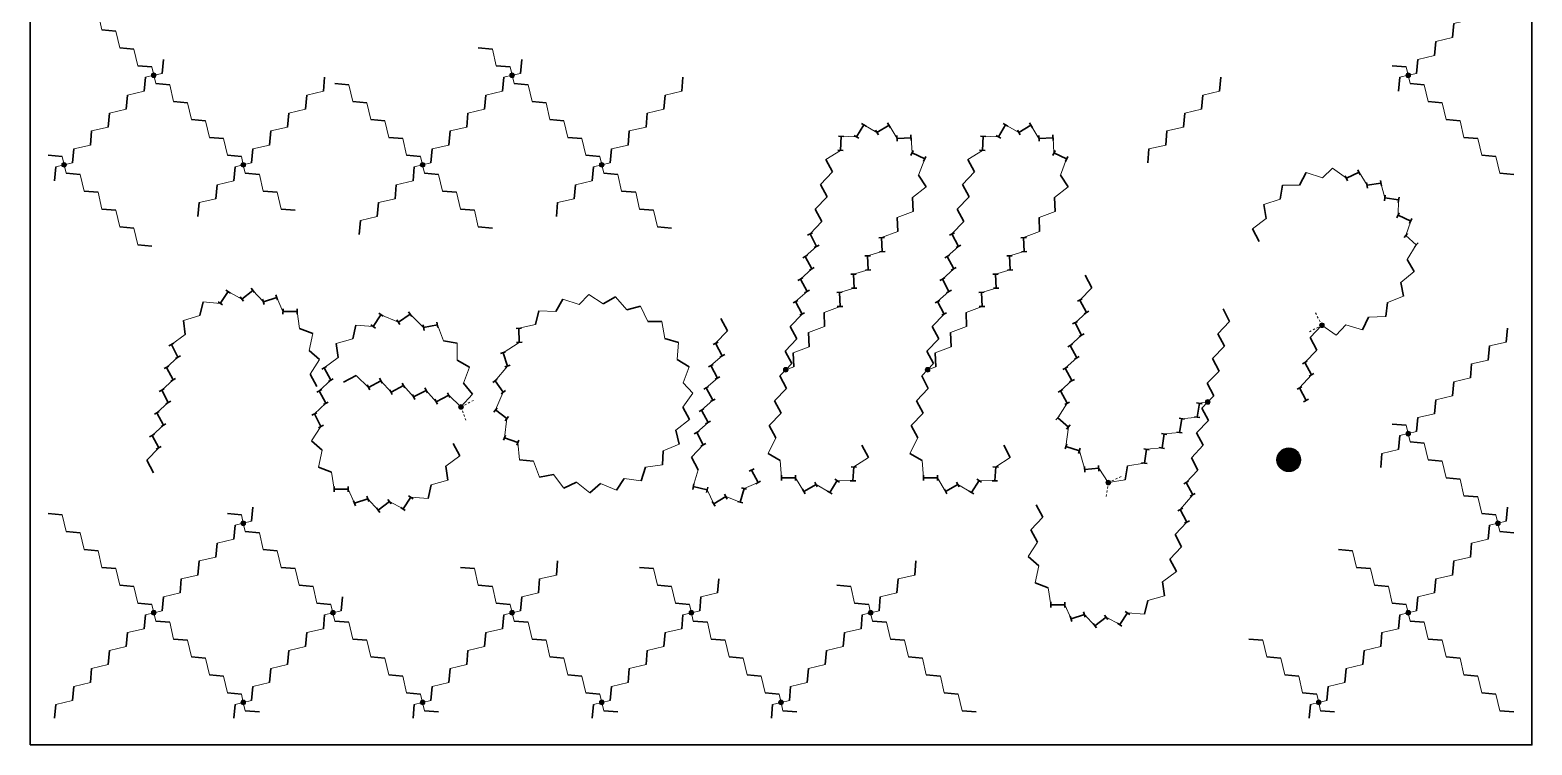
# Model space of a CAD drawing. Header units: millimetres. Extents: x 0 to 160, y 0 to 200.
# Drawn here: x 0 to 160, y 0 to 76.2 of the extents above; entities that cross this region are included whole.
import ezdxf

# ---------------------------------------------------------------- set-up
doc = ezdxf.new("R2010")
doc.units = ezdxf.units.MM
for name, color, linetype in [('AUTOSTITCH', 7, 'Continuous'), ('AUTOSTITCH_STITCHES', 7, 'Continuous'), ('BANNER_PUNCTUATION', 7, 'Continuous')]:
    doc.layers.add(name, color=color, linetype=linetype)
doc.layers.add('BANNER_PAGE', color=8, linetype='Continuous', plot=False)

# ---------------------------------------------------------------- blocks, each defined once
blk = doc.blocks.new('ST-9')
at = {"layer": 'AUTOSTITCH', "color": 7, "lineweight": 30}
for p, q in [((20.27, 47.06), (21.1, 48.31)), ((22.55, 47.52), (23.74, 48.43)), ((18.1, 45.75), (18.44, 47.21)), ((24.86, 47.23), (26.28, 47.7)), ((16.53, 43.75), (16.34, 45.24)), ((26.94, 46.2), (28.44, 46.19)), ((28.71, 44.38), (30.11, 43.84)), ((15.76, 41.34), (15.06, 42.66)), ((29.72, 42.05), (30.84, 41.06)), ((15.25, 38.92), (14.55, 40.24)), ((29.85, 39.52), (30.55, 38.19)), ((14.73, 36.49), (14.03, 37.82)), ((14.22, 34.07), (13.52, 35.4)), ((13.71, 31.65), (13, 32.98)), ((13.14, 29.01), (12.44, 30.34))]:
    blk.add_line(p, q, dxfattribs=at)
for points in [[(20.86, 48.47), (21.35, 48.14)], [(23.56, 48.67), (23.92, 48.2)], [(20.03, 47.22), (20.51, 46.9)], [(22.37, 47.76), (22.73, 47.29)], [(24.76, 47.5), (24.95, 46.95)], [(26.19, 47.98), (26.37, 47.43)], [(26.95, 46.49), (26.94, 45.91)], [(28.45, 46.48), (28.44, 45.9)], [(14.8, 42.52), (15.32, 42.8)], [(14.29, 40.1), (14.8, 40.38)], [(15.51, 41.2), (16.02, 41.47)], [(14.99, 38.78), (15.51, 39.05)], [(13.77, 37.68), (14.29, 37.96)], [(13.26, 35.26), (13.77, 35.54)], [(14.48, 36.36), (14.99, 36.63)], [(13.96, 33.94), (14.48, 34.21)], [(12.74, 32.84), (13.26, 33.11)], [(13.45, 31.52), (13.96, 31.79)]]:
    blk.add_lwpolyline(points, dxfattribs=at)
at = {"layer": 'AUTOSTITCH_STITCHES', "color": 7, "lineweight": 9}
for p, q in [((21.1, 48.31), (22.55, 47.52)), ((23.74, 48.43), (24.86, 47.23)), ((18.44, 47.21), (20.27, 47.06)), ((26.28, 47.7), (26.94, 46.2)), ((16.34, 45.24), (18.1, 45.75)), ((28.44, 46.19), (28.71, 44.38)), ((15.06, 42.66), (16.53, 43.75)), ((30.11, 43.84), (29.72, 42.05)), ((14.55, 40.24), (15.76, 41.34)), ((30.84, 41.06), (29.85, 39.52)), ((14.03, 37.82), (15.25, 38.92)), ((13.52, 35.4), (14.73, 36.49)), ((13, 32.98), (14.22, 34.07)), ((12.44, 30.34), (13.71, 31.65))]:
    blk.add_line(p, q, dxfattribs=at)
blk = doc.blocks.new('ST-10')
at = {"layer": 'AUTOSTITCH', "color": 7, "lineweight": 30}
for p, q in [((37.38, 45.84), (36.55, 44.59)), ((40.49, 45.9), (39.25, 45.06)), ((34.72, 44.74), (34.38, 43.28)), ((43.39, 44.77), (41.93, 44.47)), ((32.61, 42.78), (32.81, 41.29)), ((45.51, 42.83), (44.03, 43.05)), ((31.34, 40.2), (32.04, 38.87)), ((46.81, 40.26), (45.51, 40.99)), ((33.41, 38.67), (34.73, 39.38)), ((36.05, 38.11), (37.37, 38.82)), ((47.13, 37.39), (46.16, 38.54)), ((30.81, 37.73), (31.52, 36.41)), ((38.46, 37.6), (39.78, 38.31)), ((40.86, 37.09), (42.19, 37.79)), ((43.27, 36.58), (44.6, 37.28)), ((30.29, 35.27), (30.99, 33.94)), ((30, 32.4), (31.12, 31.41)), ((45.78, 30.8), (45.08, 32.12)), ((30.73, 29.62), (32.13, 29.08)), ((44.5, 28.22), (44.31, 29.71)), ((32.4, 27.27), (33.9, 27.26)), ((42.4, 26.25), (42.74, 27.71)), ((34.56, 25.76), (35.98, 26.23)), ((37.1, 25.02), (38.29, 25.94)), ((39.74, 25.15), (40.57, 26.4))]:
    blk.add_line(p, q, dxfattribs=at)
at = {"layer": 'AUTOSTITCH', "color": 7, "lineweight": 9}
for p, q in [((45.91, 36.02), (46.1, 36.12)), ((45.98, 35.82), (45.91, 36.02)), ((46.13, 35.41), (46.06, 35.61)), ((46.27, 35.01), (46.2, 35.21)), ((46.29, 36.22), (46.48, 36.32)), ((46.67, 36.42), (46.86, 36.52)), ((47.05, 36.62), (47.24, 36.72)), ((46.41, 34.6), (46.34, 34.8))]:
    blk.add_line(p, q, dxfattribs=at)
at = {"layer": 'AUTOSTITCH', "color": 7, "lineweight": 30}
for points in [[(37.62, 45.68), (37.14, 46)], [(39.41, 44.82), (39.08, 45.3)], [(40.66, 45.66), (40.33, 46.14)], [(43.45, 44.49), (43.33, 45.06)], [(36.79, 44.43), (36.3, 44.76)], [(41.99, 44.18), (41.87, 44.76)], [(31.59, 40.33), (31.08, 40.06)], [(32.3, 39.01), (31.78, 38.73)], [(37.24, 39.08), (37.51, 38.56)], [(39.64, 38.56), (39.92, 38.05)], [(31.07, 37.87), (30.55, 37.59)], [(35.91, 38.37), (36.19, 37.86)], [(38.32, 37.86), (38.59, 37.34)], [(40.73, 37.35), (41, 36.83)], [(42.05, 38.05), (42.33, 37.54)], [(43.13, 36.84), (43.41, 36.32)], [(44.46, 37.54), (44.73, 37.02)], [(30.55, 35.4), (30.03, 35.13)], [(31.77, 36.54), (31.26, 36.27)], [(31.25, 34.08), (30.73, 33.8)], [(32.4, 27.56), (32.4, 26.98)], [(33.9, 27.55), (33.9, 26.97)], [(34.47, 26.03), (34.66, 25.48)], [(35.89, 26.51), (36.08, 25.96)], [(38.11, 26.17), (38.47, 25.7)], [(40.33, 26.56), (40.81, 26.24)], [(36.92, 25.26), (37.28, 24.79)], [(39.49, 25.31), (39.98, 24.99)]]:
    blk.add_lwpolyline(points, dxfattribs=at)
at = {"layer": 'AUTOSTITCH', "color": 7, "lineweight": 0, "const_width": 0.25}
blk.add_lwpolyline([(45.79, 36.02, 1), (46.04, 36.02, 1)], format="xyb", close=True, dxfattribs=at)
at = {"layer": 'AUTOSTITCH', "color": 7, "lineweight": 0}
blk.add_circle((45.91, 36.02), 0.25, dxfattribs=at)
at = {"layer": 'AUTOSTITCH_STITCHES', "color": 7, "lineweight": 9}
for p, q in [((39.25, 45.06), (37.38, 45.84)), ((41.93, 44.47), (40.49, 45.9)), ((34.38, 43.28), (32.61, 42.78)), ((36.55, 44.59), (34.72, 44.74)), ((44.03, 43.05), (43.39, 44.77)), ((45.51, 40.99), (45.51, 42.83)), ((32.81, 41.29), (31.34, 40.2)), ((46.16, 38.54), (46.81, 40.26)), ((32.04, 38.87), (30.81, 37.73)), ((34.73, 39.38), (36.05, 38.11)), ((37.37, 38.82), (38.46, 37.6)), ((39.78, 38.31), (40.86, 37.09)), ((42.19, 37.79), (43.27, 36.58)), ((44.6, 37.28), (45.91, 36.02)), ((45.91, 36.02), (47.13, 37.39)), ((31.52, 36.41), (30.29, 35.27)), ((30.99, 33.94), (30, 32.4)), ((31.12, 31.41), (30.73, 29.62)), ((44.31, 29.71), (45.78, 30.8)), ((32.13, 29.08), (32.4, 27.27)), ((33.9, 27.26), (34.56, 25.76)), ((42.74, 27.71), (44.5, 28.22)), ((35.98, 26.23), (37.1, 25.02)), ((38.29, 25.94), (39.74, 25.15)), ((40.57, 26.4), (42.4, 26.25))]:
    blk.add_line(p, q, dxfattribs=at)
blk = doc.blocks.new('ST-11')
at = {"layer": 'AUTOSTITCH', "color": 7, "lineweight": 30}
for p, q in [((59.54, 48), (58.49, 46.93)), ((56.75, 47.5), (56.03, 46.18)), ((62.36, 47.75), (61.07, 47)), ((65.02, 46.76), (63.57, 46.38)), ((54.2, 46.27), (53.85, 44.81)), ((67.31, 45.11), (65.81, 45.12)), ((52.07, 44.4), (52.12, 42.9)), ((69.09, 42.9), (67.64, 43.31)), ((50.39, 41.79), (50.87, 40.37)), ((70.21, 40.3), (68.93, 41.07)), ((49.54, 38.8), (50.41, 37.59)), ((70.61, 37.49), (69.57, 38.58)), ((49.59, 35.7), (50.79, 34.79)), ((70.24, 34.68), (69.54, 36)), ((50.55, 32.74), (51.95, 32.22)), ((69.14, 32.07), (68.81, 33.53)), ((67.39, 29.84), (67.46, 31.34)), ((52.13, 30.4), (53.63, 30.26)), ((54.29, 28.55), (55.76, 28.82)), ((65.11, 28.16), (65.58, 29.59)), ((56.85, 27.35), (58.2, 28)), ((59.64, 26.87), (60.78, 27.85)), ((62.46, 27.14), (63.29, 28.39))]:
    blk.add_line(p, q, dxfattribs=at)
for points in [[(52.36, 44.41), (51.77, 44.39)], [(50.66, 41.88), (50.11, 41.7)], [(52.41, 42.91), (51.82, 42.89)], [(51.15, 40.46), (50.59, 40.28)], [(49.78, 38.97), (49.3, 38.63)], [(50.65, 37.76), (50.18, 37.41)], [(49.77, 35.93), (49.42, 35.47)], [(50.96, 35.02), (50.61, 34.55)], [(50.65, 33.02), (50.45, 32.47)], [(52.06, 32.49), (51.85, 31.94)]]:
    blk.add_lwpolyline(points, dxfattribs=at)
at = {"layer": 'AUTOSTITCH_STITCHES', "color": 7, "lineweight": 9}
for p, q in [((61.07, 47), (59.54, 48)), ((58.49, 46.93), (56.75, 47.5)), ((63.57, 46.38), (62.36, 47.75)), ((65.81, 45.12), (65.02, 46.76)), ((53.85, 44.81), (52.07, 44.4)), ((56.03, 46.18), (54.2, 46.27)), ((67.64, 43.31), (67.31, 45.11)), ((52.12, 42.9), (50.39, 41.79)), ((68.93, 41.07), (69.09, 42.9)), ((50.87, 40.37), (49.54, 38.8)), ((69.57, 38.58), (70.21, 40.3)), ((50.41, 37.59), (49.59, 35.7)), ((69.54, 36), (70.61, 37.49)), ((50.79, 34.79), (50.55, 32.74)), ((68.81, 33.53), (70.24, 34.68)), ((51.95, 32.22), (52.13, 30.4)), ((67.46, 31.34), (69.14, 32.07)), ((53.63, 30.26), (54.29, 28.55)), ((55.76, 28.82), (56.85, 27.35)), ((65.58, 29.59), (67.39, 29.84)), ((58.2, 28), (59.64, 26.87)), ((60.78, 27.85), (62.46, 27.14)), ((63.29, 28.39), (65.11, 28.16))]:
    blk.add_line(p, q, dxfattribs=at)
blk = doc.blocks.new('ST-12')
at = {"layer": 'AUTOSTITCH', "color": 7, "lineweight": 30}
for p, q in [((73.6, 45.44), (74.31, 44.12)), ((73.04, 42.8), (73.75, 41.48)), ((72.54, 40.43), (73.24, 39.1)), ((72.03, 38.05), (72.74, 36.73)), ((71.53, 35.67), (72.23, 34.35)), ((71.02, 33.3), (71.72, 31.97)), ((70.46, 30.66), (71.16, 29.33)), ((77.57, 27.97), (76.87, 29.29)), ((70.66, 27.53), (72.12, 27.18)), ((75.65, 25.88), (76.06, 27.32)), ((72.83, 25.7), (74.12, 26.46))]:
    blk.add_line(p, q, dxfattribs=at)
for points in [[(73.3, 42.94), (72.78, 42.67)], [(74, 41.62), (73.49, 41.34)], [(72.79, 40.56), (72.28, 40.29)], [(73.5, 39.24), (72.98, 38.97)], [(72.29, 38.19), (71.77, 37.91)], [(72.99, 36.86), (72.48, 36.59)], [(71.78, 35.81), (71.27, 35.54)], [(72.49, 34.49), (71.97, 34.21)], [(71.28, 33.43), (70.76, 33.16)], [(71.98, 32.11), (71.47, 31.83)], [(76.61, 29.16), (77.13, 29.43)], [(70.73, 27.81), (70.59, 27.24)], [(72.19, 27.47), (72.05, 26.9)], [(75.78, 27.4), (76.34, 27.25)], [(77.31, 27.83), (77.83, 28.11)], [(72.68, 25.95), (72.97, 25.45)], [(73.97, 26.71), (74.27, 26.21)], [(75.37, 25.96), (75.94, 25.8)]]:
    blk.add_lwpolyline(points, dxfattribs=at)
at = {"layer": 'AUTOSTITCH_STITCHES', "color": 7, "lineweight": 9}
for p, q in [((74.31, 44.12), (73.04, 42.8)), ((73.75, 41.48), (72.54, 40.43)), ((73.24, 39.1), (72.03, 38.05)), ((72.74, 36.73), (71.53, 35.67)), ((72.23, 34.35), (71.02, 33.3)), ((71.72, 31.97), (70.46, 30.66)), ((71.16, 29.33), (70.66, 27.53)), ((76.06, 27.32), (77.57, 27.97)), ((72.12, 27.18), (72.83, 25.7)), ((74.12, 26.46), (75.65, 25.88))]:
    blk.add_line(p, q, dxfattribs=at)
blk = doc.blocks.new('ST-13')
at = {"layer": 'AUTOSTITCH', "color": 7, "lineweight": 30}
for p, q in [((88.81, 66.08), (88.04, 64.8)), ((91.51, 66.03), (90.22, 65.26)), ((86.41, 64.86), (86.33, 63.36)), ((93.86, 64.71), (92.36, 64.64)), ((95.31, 62.45), (93.96, 63.09)), ((84.77, 62.38), (85.48, 61.06)), ((84.21, 59.74), (84.91, 58.41)), ((95.48, 59.48), (94.65, 60.73)), ((94.08, 56.85), (94.02, 58.35)), ((83.65, 57.1), (84.35, 55.77)), ((92.43, 54.71), (92.37, 56.21)), ((83.09, 54.46), (83.79, 53.13)), ((90.79, 52.57), (90.72, 54.07)), ((82.58, 52.05), (83.28, 50.73)), ((89.29, 50.62), (89.23, 52.12)), ((82.07, 49.65), (82.77, 48.33)), ((87.79, 48.67), (87.73, 50.17)), ((86.3, 46.72), (86.23, 48.22)), ((81.55, 47.25), (82.26, 45.92)), ((84.65, 44.58), (84.59, 46.08)), ((80.99, 44.61), (81.7, 43.28)), ((83, 42.44), (82.94, 43.94)), ((80.43, 41.97), (81.14, 40.64)), ((81.36, 40.3), (81.29, 41.8)), ((79.87, 39.32), (80.57, 38)), ((79.31, 36.68), (80.01, 35.36)), ((78.75, 34.04), (79.45, 32.72)), ((78.62, 31.07), (79.91, 30.3)), ((89.31, 30.62), (88.61, 31.95)), ((87.67, 28.14), (87.75, 29.64)), ((80.05, 28.46), (81.55, 28.46)), ((82.42, 27.02), (83.73, 27.75)), ((85.19, 26.9), (85.98, 28.17))]:
    blk.add_line(p, q, dxfattribs=at)
for points in [[(89.06, 65.93), (88.56, 66.23)], [(91.66, 65.78), (91.36, 66.28)], [(86.7, 64.85), (86.12, 64.88)], [(88.29, 64.65), (87.79, 64.95)], [(90.37, 65.01), (90.07, 65.51)], [(92.37, 64.35), (92.35, 64.94)], [(93.87, 64.42), (93.84, 65.01)], [(86.62, 63.35), (86.04, 63.38)], [(93.83, 62.82), (94.08, 63.35)], [(95.19, 62.18), (95.44, 62.71)], [(83.35, 54.59), (82.83, 54.32)], [(84.05, 53.27), (83.53, 53)], [(90.43, 54.05), (91.02, 54.08)], [(82.83, 52.19), (82.32, 51.92)], [(88.93, 52.11), (89.52, 52.13)], [(90.5, 52.56), (91.08, 52.58)], [(82.32, 49.79), (81.81, 49.51)], [(83.54, 50.87), (83.02, 50.59)], [(87.44, 50.16), (88.02, 50.18)], [(89, 50.61), (89.58, 50.63)], [(83.03, 48.46), (82.51, 48.19)], [(85.94, 48.21), (86.52, 48.24)], [(87.5, 48.66), (88.09, 48.68)], [(81.81, 47.38), (81.3, 47.11)], [(86, 46.71), (86.59, 46.74)], [(82.52, 46.06), (82, 45.79)], [(87.46, 29.65), (88.04, 29.62)], [(80.05, 28.75), (80.05, 28.17)], [(81.55, 28.76), (81.55, 28.17)], [(82.28, 27.27), (82.56, 26.76)], [(83.59, 28), (83.87, 27.49)], [(85.74, 28.33), (86.23, 28.02)], [(87.38, 28.16), (87.96, 28.13)], [(84.94, 27.06), (85.44, 26.75)]]:
    blk.add_lwpolyline(points, dxfattribs=at)
at = {"layer": 'AUTOSTITCH', "color": 7, "lineweight": 0, "const_width": 0.25}
blk.add_lwpolyline([(80.38, 39.98, 1), (80.63, 39.98, 1)], format="xyb", close=True, dxfattribs=at)
at = {"layer": 'AUTOSTITCH', "color": 7, "lineweight": 0}
blk.add_circle((80.5, 39.98), 0.25, dxfattribs=at)
at = {"layer": 'AUTOSTITCH_STITCHES', "color": 7, "lineweight": 9}
for p, q in [((90.22, 65.26), (88.81, 66.08)), ((92.36, 64.64), (91.51, 66.03)), ((88.04, 64.8), (86.41, 64.86)), ((93.96, 63.09), (93.86, 64.71)), ((86.33, 63.36), (84.77, 62.38)), ((94.65, 60.73), (95.31, 62.45)), ((85.48, 61.06), (84.21, 59.74)), ((94.02, 58.35), (95.48, 59.48)), ((84.91, 58.41), (83.65, 57.1)), ((92.37, 56.21), (94.08, 56.85)), ((84.35, 55.77), (83.09, 54.46)), ((90.72, 54.07), (92.43, 54.71)), ((83.79, 53.13), (82.58, 52.05)), ((89.23, 52.12), (90.79, 52.57)), ((83.28, 50.73), (82.07, 49.65)), ((87.73, 50.17), (89.29, 50.62)), ((82.77, 48.33), (81.55, 47.25)), ((86.23, 48.22), (87.79, 48.67)), ((84.59, 46.08), (86.3, 46.72)), ((82.26, 45.92), (80.99, 44.61)), ((81.7, 43.28), (80.43, 41.97)), ((82.94, 43.94), (84.65, 44.58)), ((81.29, 41.8), (83, 42.44)), ((81.14, 40.64), (80.5, 39.98)), ((80.5, 39.98), (81.36, 40.3)), ((80.5, 39.98), (79.87, 39.32)), ((80.57, 38), (79.31, 36.68)), ((80.01, 35.36), (78.75, 34.04)), ((79.45, 32.72), (78.62, 31.07)), ((87.75, 29.64), (89.31, 30.62)), ((79.91, 30.3), (80.05, 28.46)), ((81.55, 28.46), (82.42, 27.02)), ((83.73, 27.75), (85.19, 26.9)), ((85.98, 28.17), (87.67, 28.14))]:
    blk.add_line(p, q, dxfattribs=at)
blk = doc.blocks.new('ST-15')
at = {"layer": 'AUTOSTITCH', "color": 7, "lineweight": 30}
for p, q in [((103.93, 66.08), (103.16, 64.8)), ((106.63, 66.03), (105.34, 65.26)), ((101.53, 64.86), (101.45, 63.36)), ((108.98, 64.71), (107.48, 64.64)), ((110.43, 62.45), (109.08, 63.09)), ((99.89, 62.38), (100.6, 61.06)), ((99.33, 59.74), (100.03, 58.41)), ((110.6, 59.48), (109.77, 60.73)), ((109.2, 56.85), (109.14, 58.35)), ((98.77, 57.1), (99.47, 55.77)), ((107.55, 54.71), (107.49, 56.21)), ((98.21, 54.46), (98.91, 53.13)), ((105.91, 52.57), (105.84, 54.07)), ((97.7, 52.05), (98.4, 50.73)), ((104.41, 50.62), (104.35, 52.12)), ((97.19, 49.65), (97.89, 48.33)), ((102.91, 48.67), (102.85, 50.17)), ((101.42, 46.72), (101.35, 48.22)), ((96.67, 47.25), (97.38, 45.92)), ((99.77, 44.58), (99.71, 46.08)), ((96.11, 44.61), (96.82, 43.28)), ((98.12, 42.44), (98.06, 43.94)), ((95.55, 41.97), (96.26, 40.64)), ((96.48, 40.3), (96.41, 41.8)), ((94.99, 39.32), (95.69, 38)), ((94.43, 36.68), (95.13, 35.36)), ((93.87, 34.04), (94.57, 32.72)), ((93.74, 31.07), (95.03, 30.3)), ((104.43, 30.62), (103.73, 31.95)), ((102.79, 28.14), (102.87, 29.64)), ((95.17, 28.46), (96.67, 28.46)), ((97.54, 27.02), (98.85, 27.75)), ((100.31, 26.9), (101.1, 28.17))]:
    blk.add_line(p, q, dxfattribs=at)
for points in [[(104.18, 65.93), (103.68, 66.23)], [(106.78, 65.78), (106.48, 66.28)], [(101.82, 64.85), (101.24, 64.88)], [(103.41, 64.65), (102.91, 64.95)], [(105.49, 65.01), (105.19, 65.51)], [(107.49, 64.35), (107.47, 64.94)], [(108.99, 64.42), (108.96, 65.01)], [(101.74, 63.35), (101.16, 63.38)], [(108.95, 62.82), (109.2, 63.35)], [(110.31, 62.18), (110.56, 62.71)], [(98.47, 54.59), (97.95, 54.32)], [(99.17, 53.27), (98.65, 53)], [(105.55, 54.05), (106.14, 54.08)], [(97.95, 52.19), (97.44, 51.92)], [(104.05, 52.11), (104.64, 52.13)], [(105.62, 52.56), (106.2, 52.58)], [(97.44, 49.79), (96.93, 49.51)], [(98.66, 50.87), (98.14, 50.59)], [(102.56, 50.16), (103.14, 50.18)], [(104.12, 50.61), (104.7, 50.63)], [(98.15, 48.46), (97.63, 48.19)], [(101.06, 48.21), (101.64, 48.24)], [(102.62, 48.66), (103.21, 48.68)], [(96.93, 47.38), (96.42, 47.11)], [(101.12, 46.71), (101.71, 46.74)], [(97.64, 46.06), (97.12, 45.79)], [(102.58, 29.65), (103.16, 29.62)], [(95.17, 28.75), (95.17, 28.17)], [(96.67, 28.76), (96.67, 28.17)], [(97.4, 27.27), (97.68, 26.76)], [(98.71, 28), (98.99, 27.49)], [(100.86, 28.33), (101.35, 28.02)], [(102.5, 28.16), (103.08, 28.13)], [(100.06, 27.06), (100.56, 26.75)]]:
    blk.add_lwpolyline(points, dxfattribs=at)
at = {"layer": 'AUTOSTITCH', "color": 7, "lineweight": 0, "const_width": 0.25}
blk.add_lwpolyline([(95.5, 39.98, 1), (95.75, 39.98, 1)], format="xyb", close=True, dxfattribs=at)
at = {"layer": 'AUTOSTITCH', "color": 7, "lineweight": 0}
blk.add_circle((95.62, 39.98), 0.25, dxfattribs=at)
at = {"layer": 'AUTOSTITCH_STITCHES', "color": 7, "lineweight": 9}
for p, q in [((105.34, 65.26), (103.93, 66.08)), ((107.48, 64.64), (106.63, 66.03)), ((103.16, 64.8), (101.53, 64.86)), ((109.08, 63.09), (108.98, 64.71)), ((101.45, 63.36), (99.89, 62.38)), ((109.77, 60.73), (110.43, 62.45)), ((100.6, 61.06), (99.33, 59.74)), ((109.14, 58.35), (110.6, 59.48)), ((100.03, 58.41), (98.77, 57.1)), ((107.49, 56.21), (109.2, 56.85)), ((99.47, 55.77), (98.21, 54.46)), ((105.84, 54.07), (107.55, 54.71)), ((98.91, 53.13), (97.7, 52.05)), ((104.35, 52.12), (105.91, 52.57)), ((98.4, 50.73), (97.19, 49.65)), ((102.85, 50.17), (104.41, 50.62)), ((97.89, 48.33), (96.67, 47.25)), ((101.35, 48.22), (102.91, 48.67)), ((99.71, 46.08), (101.42, 46.72)), ((97.38, 45.92), (96.11, 44.61)), ((96.82, 43.28), (95.55, 41.97)), ((98.06, 43.94), (99.77, 44.58)), ((96.41, 41.8), (98.12, 42.44)), ((96.26, 40.64), (95.62, 39.98)), ((95.62, 39.98), (96.48, 40.3)), ((95.62, 39.98), (94.99, 39.32)), ((95.69, 38), (94.43, 36.68)), ((95.13, 35.36), (93.87, 34.04)), ((94.57, 32.72), (93.74, 31.07)), ((102.87, 29.64), (104.43, 30.62)), ((95.03, 30.3), (95.17, 28.46)), ((96.67, 28.46), (97.54, 27.02)), ((98.85, 27.75), (100.31, 26.9)), ((101.1, 28.17), (102.79, 28.14))]:
    blk.add_line(p, q, dxfattribs=at)
blk = doc.blocks.new('ST-17')
at = {"layer": 'AUTOSTITCH', "color": 7, "lineweight": 30}
for p, q in [((112.39, 50.06), (113.1, 48.73)), ((111.83, 47.41), (112.53, 46.09)), ((127.09, 46.46), (127.79, 45.14)), ((111.32, 44.99), (112.02, 43.67)), ((126.52, 43.82), (127.23, 42.49)), ((110.8, 42.57), (111.51, 41.25)), ((110.29, 40.15), (110.99, 38.83)), ((125.96, 41.18), (126.67, 39.85)), ((125.4, 38.54), (126.11, 37.21)), ((109.77, 37.73), (110.48, 36.41)), ((124.34, 34.93), (124.57, 36.41)), ((124.84, 35.9), (125.54, 34.57)), ((109.48, 34.86), (110.61, 33.88)), ((122.46, 33.29), (122.69, 34.77)), ((120.59, 31.66), (120.82, 33.14)), ((124.28, 33.25), (124.98, 31.93)), ((110.36, 31.82), (111.79, 31.35)), ((118.71, 30.02), (118.94, 31.51)), ((123.72, 30.61), (124.42, 29.29)), ((112.35, 29.36), (113.85, 29.48)), ((116.67, 28.25), (116.91, 29.73)), ((123.16, 27.97), (123.86, 26.65)), ((107.89, 24.26), (107.19, 25.58)), ((122.54, 25.08), (123.24, 23.76)), ((107.33, 21.62), (106.63, 22.94)), ((121.98, 22.44), (122.68, 21.11)), ((107.46, 19.08), (106.34, 20.08)), ((121.42, 19.8), (122.12, 18.47)), ((108.47, 16.76), (107.07, 17.29)), ((120.65, 17.38), (120.84, 15.89)), ((110.24, 14.94), (108.74, 14.94)), ((119.08, 15.39), (118.74, 13.93)), ((112.32, 13.91), (110.9, 13.43)), ((114.63, 13.61), (113.44, 12.7)), ((116.91, 14.07), (116.08, 12.83))]:
    blk.add_line(p, q, dxfattribs=at)
at = {"layer": 'AUTOSTITCH', "color": 7, "lineweight": 9}
for p, q in [((114.77, 27.32), (114.8, 27.54)), ((114.84, 27.75), (114.87, 27.96)), ((114.87, 27.96), (115.06, 28.05)), ((115.26, 28.14), (115.45, 28.23)), ((115.64, 28.33), (115.84, 28.42)), ((116.03, 28.51), (116.23, 28.6)), ((114.64, 26.48), (114.67, 26.69)), ((114.7, 26.9), (114.74, 27.11))]:
    blk.add_line(p, q, dxfattribs=at)
at = {"layer": 'AUTOSTITCH', "color": 7, "lineweight": 30}
for points in [[(112.09, 47.55), (111.57, 47.28)], [(111.57, 45.13), (111.06, 44.86)], [(112.79, 46.23), (112.28, 45.95)], [(112.28, 43.81), (111.76, 43.53)], [(111.06, 42.71), (110.54, 42.44)], [(110.54, 40.29), (110.03, 40.01)], [(111.76, 41.39), (111.25, 41.11)], [(111.25, 38.96), (110.73, 38.69)], [(110.03, 37.87), (109.51, 37.59)], [(110.73, 36.54), (110.22, 36.27)], [(124.28, 36.45), (124.86, 36.36)], [(109.68, 35.08), (109.29, 34.64)], [(110.81, 34.1), (110.42, 33.66)], [(122.41, 34.82), (122.98, 34.73)], [(124.05, 34.97), (124.63, 34.88)], [(110.45, 32.1), (110.27, 31.55)], [(120.53, 33.19), (121.11, 33.09)], [(122.17, 33.34), (122.75, 33.25)], [(111.88, 31.63), (111.69, 31.07)], [(118.65, 31.55), (119.23, 31.46)], [(120.3, 31.7), (120.87, 31.61)], [(112.33, 29.66), (112.38, 29.07)], [(113.83, 29.77), (113.87, 29.19)], [(118.42, 30.07), (119, 29.98)], [(123.41, 28.11), (122.9, 27.84)], [(124.12, 26.79), (123.6, 26.51)], [(122.8, 25.22), (122.28, 24.94)], [(123.5, 23.89), (122.99, 23.62)], [(108.74, 14.65), (108.74, 15.24)], [(110.24, 14.64), (110.24, 15.23)], [(111, 13.15), (110.81, 13.71)], [(112.42, 13.63), (112.23, 14.19)], [(113.62, 12.47), (113.26, 12.93)], [(114.81, 13.38), (114.45, 13.84)], [(116.32, 12.66), (115.83, 12.99)], [(117.15, 13.91), (116.67, 14.24)]]:
    blk.add_lwpolyline(points, dxfattribs=at)
at = {"layer": 'AUTOSTITCH', "color": 7, "lineweight": 0, "const_width": 0.25}
for points in [[(125.35, 36.55, 1), (125.6, 36.55, 1)], [(114.75, 27.96, 1), (115, 27.96, 1)]]:
    blk.add_lwpolyline(points, format="xyb", close=True, dxfattribs=at)
at = {"layer": 'AUTOSTITCH', "color": 7, "lineweight": 0}
for centre in [(125.47, 36.55), (114.87, 27.96)]:
    blk.add_circle(centre, 0.25, dxfattribs=at)
at = {"layer": 'AUTOSTITCH_STITCHES', "color": 7, "lineweight": 9}
for p, q in [((113.1, 48.73), (111.83, 47.41)), ((112.53, 46.09), (111.32, 44.99)), ((127.79, 45.14), (126.52, 43.82)), ((112.02, 43.67), (110.8, 42.57)), ((127.23, 42.49), (125.96, 41.18)), ((111.51, 41.25), (110.29, 40.15)), ((110.99, 38.83), (109.77, 37.73)), ((126.67, 39.85), (125.4, 38.54)), ((126.11, 37.21), (125.47, 36.55)), ((110.48, 36.41), (109.48, 34.86)), ((124.57, 36.41), (125.47, 36.55)), ((125.47, 36.55), (124.84, 35.9)), ((110.61, 33.88), (110.36, 31.82)), ((122.69, 34.77), (124.34, 34.93)), ((125.54, 34.57), (124.28, 33.25)), ((120.82, 33.14), (122.46, 33.29)), ((111.79, 31.35), (112.35, 29.36)), ((118.94, 31.51), (120.59, 31.66)), ((124.98, 31.93), (123.72, 30.61)), ((113.85, 29.48), (114.87, 27.96)), ((116.91, 29.73), (118.71, 30.02)), ((124.42, 29.29), (123.16, 27.97)), ((114.87, 27.96), (116.67, 28.25)), ((123.86, 26.65), (122.54, 25.08)), ((106.63, 22.94), (107.89, 24.26)), ((123.24, 23.76), (121.98, 22.44)), ((106.34, 20.08), (107.33, 21.62)), ((122.68, 21.11), (121.42, 19.8)), ((107.07, 17.29), (107.46, 19.08)), ((122.12, 18.47), (120.65, 17.38)), ((108.74, 14.94), (108.47, 16.76)), ((110.9, 13.43), (110.24, 14.94)), ((120.84, 15.89), (119.08, 15.39)), ((113.44, 12.7), (112.32, 13.91)), ((116.08, 12.83), (114.63, 13.61)), ((118.74, 13.93), (116.91, 14.07))]:
    blk.add_line(p, q, dxfattribs=at)
blk = doc.blocks.new('ST-19')
at = {"layer": 'AUTOSTITCH', "color": 7, "lineweight": 30}
for p, q in [((135.25, 59.67), (135.94, 61)), ((137.68, 60.43), (138.76, 61.48)), ((140.23, 60.39), (141.59, 61.03)), ((133.18, 58.17), (133.41, 59.66)), ((142.43, 59.64), (143.91, 59.87)), ((144.32, 58.29), (145.8, 58.08)), ((131.69, 56.1), (131.45, 57.58)), ((145.73, 56.46), (147.09, 55.83)), ((130.94, 53.66), (130.24, 54.99)), ((146.56, 54.29), (147.68, 53.29)), ((146.7, 51.74), (147.45, 50.44)), ((146.03, 49.28), (146.32, 47.81)), ((144.61, 47.16), (144.42, 45.67)), ((142.59, 45.6), (141.94, 44.25)), ((136.37, 43.41), (137.07, 42.08)), ((140.18, 44.76), (139.14, 43.68)), ((135.81, 40.77), (136.51, 39.44)), ((135.22, 38.04), (135.93, 36.71))]:
    blk.add_line(p, q, dxfattribs=at)
at = {"layer": 'AUTOSTITCH', "color": 7, "lineweight": 9}
for p, q in [((136.93, 46.05), (137.03, 45.86)), ((137.13, 45.67), (137.23, 45.48)), ((137.33, 45.29), (137.43, 45.1)), ((137.53, 44.91), (137.63, 44.73)), ((136.49, 44.14), (136.3, 44.04)), ((136.87, 44.33), (136.68, 44.23)), ((137.25, 44.53), (137.06, 44.43)), ((137.63, 44.73), (137.44, 44.63))]:
    blk.add_line(p, q, dxfattribs=at)
at = {"layer": 'AUTOSTITCH', "color": 7, "lineweight": 30}
for points in [[(141.46, 61.3), (141.71, 60.77)], [(140.11, 60.65), (140.36, 60.12)], [(142.38, 59.93), (142.47, 59.35)], [(143.87, 60.16), (143.96, 59.58)], [(144.36, 58.58), (144.28, 58)], [(145.84, 58.37), (145.76, 57.79)], [(145.86, 56.72), (145.61, 56.19)], [(147.22, 56.09), (146.97, 55.56)], [(146.75, 54.51), (146.37, 54.07)], [(147.87, 53.51), (147.49, 53.07)], [(136.06, 40.91), (135.55, 40.63)], [(136.77, 39.58), (136.25, 39.31)], [(135.48, 38.18), (134.97, 37.9)], [(136.19, 36.85), (135.67, 36.58)]]:
    blk.add_lwpolyline(points, dxfattribs=at)
at = {"layer": 'AUTOSTITCH', "color": 7, "lineweight": 0, "const_width": 0.25}
blk.add_lwpolyline([(137.51, 44.73, 1), (137.76, 44.73, 1)], format="xyb", close=True, dxfattribs=at)
at = {"layer": 'AUTOSTITCH', "color": 7, "lineweight": 0}
blk.add_circle((137.63, 44.73), 0.25, dxfattribs=at)
at = {"layer": 'AUTOSTITCH_STITCHES', "color": 7, "lineweight": 9}
for p, q in [((135.94, 61), (137.68, 60.43)), ((138.76, 61.48), (140.23, 60.39)), ((141.59, 61.03), (142.43, 59.64)), ((133.41, 59.66), (135.25, 59.67)), ((143.91, 59.87), (144.32, 58.29)), ((131.45, 57.58), (133.18, 58.17)), ((145.8, 58.08), (145.73, 56.46)), ((130.24, 54.99), (131.69, 56.1)), ((147.09, 55.83), (146.56, 54.29)), ((147.68, 53.29), (146.7, 51.74)), ((147.45, 50.44), (146.03, 49.28)), ((146.32, 47.81), (144.61, 47.16)), ((144.42, 45.67), (142.59, 45.6)), ((137.63, 44.73), (136.37, 43.41)), ((139.14, 43.68), (137.63, 44.73)), ((141.94, 44.25), (140.18, 44.76)), ((137.07, 42.08), (135.81, 40.77)), ((136.51, 39.44), (135.22, 38.04))]:
    blk.add_line(p, q, dxfattribs=at)
blk = doc.blocks.new('ST-124')
at = {"layer": 'AUTOSTITCH', "color": 7, "lineweight": 30}
for p, q in [((157.26, 42.93), (157.39, 44.43)), ((155.35, 41.02), (155.48, 42.52)), ((153.44, 39.11), (153.57, 40.61)), ((151.53, 37.2), (151.66, 38.7)), ((149.62, 35.3), (149.75, 36.79)), ((146.61, 34.07), (145.12, 34.2)), ((147.71, 33.39), (147.84, 34.88)), ((145.8, 31.48), (145.93, 32.97)), ((148.52, 32.16), (147.03, 32.29)), ((143.89, 29.57), (144.02, 31.06)), ((150.43, 30.25), (148.94, 30.38)), ((152.34, 28.34), (150.85, 28.47)), ((154.25, 26.43), (152.76, 26.56)), ((156.16, 24.52), (154.67, 24.65)), ((157.26, 23.84), (157.39, 25.33)), ((155.35, 21.93), (155.48, 23.43)), ((158.07, 22.61), (156.57, 22.74)), ((140.89, 20.7), (139.39, 20.83)), ((153.44, 20.02), (153.57, 21.52)), ((151.53, 18.11), (151.66, 19.61)), ((142.8, 18.79), (141.3, 18.92)), ((149.62, 16.2), (149.75, 17.7)), ((144.7, 16.88), (143.21, 17.02)), ((146.61, 14.98), (145.12, 15.11)), ((147.71, 14.29), (147.84, 15.79)), ((145.8, 12.38), (145.93, 13.88)), ((148.52, 13.07), (147.03, 13.2)), ((131.34, 11.16), (129.85, 11.29)), ((143.89, 10.48), (144.02, 11.97)), ((150.43, 11.16), (148.94, 11.29)), ((141.98, 8.57), (142.11, 10.06)), ((133.25, 9.25), (131.76, 9.38)), ((140.07, 6.66), (140.2, 8.15)), ((152.34, 9.25), (150.85, 9.38)), ((135.16, 7.34), (133.66, 7.47)), ((154.25, 7.34), (152.76, 7.47)), ((137.07, 5.43), (135.57, 5.56)), ((138.16, 4.75), (138.3, 6.24)), ((156.16, 5.43), (154.67, 5.56)), ((136.26, 2.84), (136.39, 4.33)), ((138.98, 3.52), (137.48, 3.65)), ((158.07, 3.52), (156.57, 3.65))]:
    blk.add_line(p, q, dxfattribs=at)
at = {"layer": 'AUTOSTITCH', "color": 7, "lineweight": 0, "const_width": 0.25}
for points in [[(146.7, 33.18, 1), (146.95, 33.18, 1)], [(156.24, 23.63, 1), (156.49, 23.63, 1)], [(146.7, 14.09, 1), (146.95, 14.09, 1)], [(137.15, 4.54, 1), (137.4, 4.54, 1)]]:
    blk.add_lwpolyline(points, format="xyb", close=True, dxfattribs=at)
at = {"layer": 'AUTOSTITCH', "color": 7, "lineweight": 0}
for centre in [(146.82, 33.18), (156.37, 23.63), (146.82, 14.09), (137.28, 4.54)]:
    blk.add_circle(centre, 0.25, dxfattribs=at)
at = {"layer": 'AUTOSTITCH_STITCHES', "color": 7, "lineweight": 9}
for p, q in [((155.48, 42.52), (157.26, 42.93)), ((153.57, 40.61), (155.35, 41.02)), ((151.66, 38.7), (153.44, 39.11)), ((149.75, 36.79), (151.53, 37.2)), ((147.84, 34.88), (149.62, 35.3)), ((146.82, 33.18), (146.61, 34.07)), ((145.93, 32.97), (146.82, 33.18)), ((146.82, 33.18), (147.71, 33.39)), ((147.03, 32.29), (146.82, 33.18)), ((148.94, 30.38), (148.52, 32.16)), ((144.02, 31.06), (145.8, 31.48)), ((150.85, 28.47), (150.43, 30.25)), ((152.76, 26.56), (152.34, 28.34)), ((154.67, 24.65), (154.25, 26.43)), ((156.37, 23.63), (156.16, 24.52)), ((155.48, 23.43), (156.37, 23.63)), ((156.37, 23.63), (157.26, 23.84)), ((156.57, 22.74), (156.37, 23.63)), ((153.57, 21.52), (155.35, 21.93)), ((141.3, 18.92), (140.89, 20.7)), ((151.66, 19.61), (153.44, 20.02)), ((143.21, 17.02), (142.8, 18.79)), ((149.75, 17.7), (151.53, 18.11)), ((145.12, 15.11), (144.7, 16.88)), ((147.84, 15.79), (149.62, 16.2)), ((146.82, 14.09), (146.61, 14.98)), ((145.93, 13.88), (146.82, 14.09)), ((146.82, 14.09), (147.71, 14.29)), ((147.03, 13.2), (146.82, 14.09)), ((148.94, 11.29), (148.52, 13.07)), ((144.02, 11.97), (145.8, 12.38)), ((131.76, 9.38), (131.34, 11.16)), ((142.11, 10.06), (143.89, 10.48)), ((150.85, 9.38), (150.43, 11.16)), ((133.66, 7.47), (133.25, 9.25)), ((140.2, 8.15), (141.98, 8.57)), ((152.76, 7.47), (152.34, 9.25)), ((135.57, 5.56), (135.16, 7.34)), ((138.3, 6.24), (140.07, 6.66)), ((154.67, 5.56), (154.25, 7.34)), ((137.28, 4.54), (137.07, 5.43)), ((156.57, 3.65), (156.16, 5.43)), ((136.39, 4.33), (137.28, 4.54)), ((137.28, 4.54), (138.16, 4.75)), ((137.48, 3.65), (137.28, 4.54))]:
    blk.add_line(p, q, dxfattribs=at)
blk = doc.blocks.new('ST-126')
at = {"layer": 'AUTOSTITCH', "color": 7, "lineweight": 30}
for p, q in [((3.43, 24.52), (1.93, 24.65)), ((22.52, 24.52), (21.02, 24.65)), ((23.61, 23.84), (23.74, 25.33)), ((5.33, 22.61), (3.84, 22.74)), ((21.7, 21.93), (21.84, 23.43)), ((24.43, 22.61), (22.93, 22.74)), ((7.24, 20.7), (5.75, 20.83)), ((19.8, 20.02), (19.93, 21.52)), ((26.34, 20.7), (24.84, 20.83)), ((17.89, 18.11), (18.02, 19.61)), ((56.07, 18.11), (56.2, 19.61)), ((94.25, 18.11), (94.38, 19.61)), ((9.15, 18.79), (7.66, 18.92)), ((15.98, 16.2), (16.11, 17.7)), ((28.24, 18.79), (26.75, 18.92)), ((47.34, 18.79), (45.84, 18.92)), ((54.16, 16.2), (54.29, 17.7)), ((66.43, 18.79), (64.93, 18.92)), ((73.25, 16.2), (73.38, 17.7)), ((92.34, 16.2), (92.48, 17.7)), ((11.06, 16.88), (9.57, 17.02)), ((30.15, 16.88), (28.66, 17.02)), ((49.25, 16.88), (47.75, 17.02)), ((68.34, 16.88), (66.84, 17.02)), ((87.43, 16.88), (85.94, 17.02)), ((12.97, 14.98), (11.48, 15.11)), ((14.07, 14.29), (14.2, 15.79)), ((32.06, 14.98), (30.57, 15.11)), ((33.16, 14.29), (33.29, 15.79)), ((51.15, 14.98), (49.66, 15.11)), ((52.25, 14.29), (52.38, 15.79)), ((70.25, 14.98), (68.75, 15.11)), ((71.34, 14.29), (71.47, 15.79)), ((89.34, 14.98), (87.84, 15.11)), ((90.44, 14.29), (90.57, 15.79)), ((12.16, 12.38), (12.29, 13.88)), ((14.88, 13.07), (13.39, 13.2)), ((31.25, 12.38), (31.38, 13.88)), ((33.97, 13.07), (32.48, 13.2)), ((50.34, 12.38), (50.47, 13.88)), ((53.06, 13.07), (51.57, 13.2)), ((69.43, 12.38), (69.56, 13.88)), ((72.16, 13.07), (70.66, 13.2)), ((88.53, 12.38), (88.66, 13.88)), ((91.25, 13.07), (89.75, 13.2)), ((10.25, 10.48), (10.38, 11.97)), ((16.79, 11.16), (15.3, 11.29)), ((29.34, 10.48), (29.47, 11.97)), ((35.88, 11.16), (34.39, 11.29)), ((48.43, 10.48), (48.56, 11.97)), ((54.97, 11.16), (53.48, 11.29)), ((67.52, 10.48), (67.66, 11.97)), ((74.06, 11.16), (72.57, 11.29)), ((86.62, 10.48), (86.75, 11.97)), ((93.16, 11.16), (91.66, 11.29)), ((8.34, 8.57), (8.47, 10.06)), ((27.43, 8.57), (27.56, 10.06)), ((46.52, 8.57), (46.65, 10.06)), ((65.62, 8.57), (65.75, 10.06)), ((84.71, 8.57), (84.84, 10.06)), ((6.43, 6.66), (6.56, 8.15)), ((18.7, 9.25), (17.2, 9.38)), ((25.52, 6.66), (25.65, 8.15)), ((37.79, 9.25), (36.3, 9.38)), ((44.61, 6.66), (44.75, 8.15)), ((56.88, 9.25), (55.39, 9.38)), ((63.71, 6.66), (63.84, 8.15)), ((75.97, 9.25), (74.48, 9.38)), ((82.8, 6.66), (82.93, 8.15)), ((95.07, 9.25), (93.57, 9.38)), ((20.61, 7.34), (19.11, 7.47)), ((39.7, 7.34), (38.21, 7.47)), ((58.79, 7.34), (57.3, 7.47)), ((77.88, 7.34), (76.39, 7.47)), ((96.98, 7.34), (95.48, 7.47)), ((4.52, 4.75), (4.65, 6.24)), ((22.52, 5.43), (21.02, 5.56)), ((23.61, 4.75), (23.74, 6.24)), ((41.61, 5.43), (40.11, 5.56)), ((42.71, 4.75), (42.84, 6.24)), ((60.7, 5.43), (59.21, 5.56)), ((61.8, 4.75), (61.93, 6.24)), ((79.79, 5.43), (78.3, 5.56)), ((80.89, 4.75), (81.02, 6.24)), ((98.88, 5.43), (97.39, 5.56)), ((2.61, 2.84), (2.74, 4.33)), ((21.7, 2.84), (21.84, 4.33)), ((24.43, 3.52), (22.93, 3.65)), ((40.8, 2.84), (40.93, 4.33)), ((43.52, 3.52), (42.02, 3.65)), ((59.89, 2.84), (60.02, 4.33)), ((62.61, 3.52), (61.12, 3.65)), ((78.98, 2.84), (79.11, 4.33)), ((81.7, 3.52), (80.21, 3.65)), ((100.79, 3.52), (99.3, 3.65))]:
    blk.add_line(p, q, dxfattribs=at)
at = {"layer": 'AUTOSTITCH', "color": 7, "lineweight": 0, "const_width": 0.25}
for points in [[(22.6, 23.63, 1), (22.85, 23.63, 1)], [(13.05, 14.09, 1), (13.3, 14.09, 1)], [(32.15, 14.09, 1), (32.4, 14.09, 1)], [(51.24, 14.09, 1), (51.49, 14.09, 1)], [(70.33, 14.09, 1), (70.58, 14.09, 1)], [(89.42, 14.09, 1), (89.67, 14.09, 1)], [(22.6, 4.54, 1), (22.85, 4.54, 1)], [(41.69, 4.54, 1), (41.94, 4.54, 1)], [(60.78, 4.54, 1), (61.03, 4.54, 1)], [(79.88, 4.54, 1), (80.12, 4.54, 1)]]:
    blk.add_lwpolyline(points, format="xyb", close=True, dxfattribs=at)
at = {"layer": 'AUTOSTITCH', "color": 7, "lineweight": 0}
for centre in [(22.72, 23.63), (13.18, 14.09), (32.27, 14.09), (51.36, 14.09), (70.45, 14.09), (89.55, 14.09), (22.72, 4.54), (41.82, 4.54), (60.91, 4.54), (80, 4.54)]:
    blk.add_circle(centre, 0.25, dxfattribs=at)
at = {"layer": 'AUTOSTITCH_STITCHES', "color": 7, "lineweight": 9}
for p, q in [((3.84, 22.74), (3.43, 24.52)), ((22.72, 23.63), (22.52, 24.52)), ((5.75, 20.83), (5.33, 22.61)), ((21.84, 23.43), (22.72, 23.63)), ((22.72, 23.63), (23.61, 23.84)), ((22.93, 22.74), (22.72, 23.63)), ((24.84, 20.83), (24.43, 22.61)), ((19.93, 21.52), (21.7, 21.93)), ((7.66, 18.92), (7.24, 20.7)), ((18.02, 19.61), (19.8, 20.02)), ((26.75, 18.92), (26.34, 20.7)), ((9.57, 17.02), (9.15, 18.79)), ((16.11, 17.7), (17.89, 18.11)), ((28.66, 17.02), (28.24, 18.79)), ((47.75, 17.02), (47.34, 18.79)), ((54.29, 17.7), (56.07, 18.11)), ((66.84, 17.02), (66.43, 18.79)), ((92.48, 17.7), (94.25, 18.11)), ((11.48, 15.11), (11.06, 16.88)), ((14.2, 15.79), (15.98, 16.2)), ((30.57, 15.11), (30.15, 16.88)), ((49.66, 15.11), (49.25, 16.88)), ((52.38, 15.79), (54.16, 16.2)), ((68.75, 15.11), (68.34, 16.88)), ((71.47, 15.79), (73.25, 16.2)), ((87.84, 15.11), (87.43, 16.88)), ((90.57, 15.79), (92.34, 16.2)), ((13.18, 14.09), (12.97, 14.98)), ((32.27, 14.09), (32.06, 14.98)), ((51.36, 14.09), (51.15, 14.98)), ((70.45, 14.09), (70.25, 14.98)), ((89.55, 14.09), (89.34, 14.98)), ((12.29, 13.88), (13.18, 14.09)), ((13.18, 14.09), (14.07, 14.29)), ((13.39, 13.2), (13.18, 14.09)), ((15.3, 11.29), (14.88, 13.07)), ((31.38, 13.88), (32.27, 14.09)), ((32.27, 14.09), (33.16, 14.29)), ((32.48, 13.2), (32.27, 14.09)), ((34.39, 11.29), (33.97, 13.07)), ((50.47, 13.88), (51.36, 14.09)), ((51.36, 14.09), (52.25, 14.29)), ((51.57, 13.2), (51.36, 14.09)), ((53.48, 11.29), (53.06, 13.07)), ((69.56, 13.88), (70.45, 14.09)), ((70.45, 14.09), (71.34, 14.29)), ((70.66, 13.2), (70.45, 14.09)), ((72.57, 11.29), (72.16, 13.07)), ((88.66, 13.88), (89.55, 14.09)), ((89.55, 14.09), (90.44, 14.29)), ((89.75, 13.2), (89.55, 14.09)), ((91.66, 11.29), (91.25, 13.07)), ((10.38, 11.97), (12.16, 12.38)), ((29.47, 11.97), (31.25, 12.38)), ((48.56, 11.97), (50.34, 12.38)), ((67.66, 11.97), (69.43, 12.38)), ((86.75, 11.97), (88.53, 12.38)), ((8.47, 10.06), (10.25, 10.48)), ((17.2, 9.38), (16.79, 11.16)), ((27.56, 10.06), (29.34, 10.48)), ((36.3, 9.38), (35.88, 11.16)), ((46.65, 10.06), (48.43, 10.48)), ((55.39, 9.38), (54.97, 11.16)), ((65.75, 10.06), (67.52, 10.48)), ((74.48, 9.38), (74.06, 11.16)), ((84.84, 10.06), (86.62, 10.48)), ((93.57, 9.38), (93.16, 11.16)), ((6.56, 8.15), (8.34, 8.57)), ((19.11, 7.47), (18.7, 9.25)), ((25.65, 8.15), (27.43, 8.57)), ((38.21, 7.47), (37.79, 9.25)), ((44.75, 8.15), (46.52, 8.57)), ((57.3, 7.47), (56.88, 9.25)), ((63.84, 8.15), (65.62, 8.57)), ((76.39, 7.47), (75.97, 9.25)), ((82.93, 8.15), (84.71, 8.57)), ((95.48, 7.47), (95.07, 9.25)), ((4.65, 6.24), (6.43, 6.66)), ((21.02, 5.56), (20.61, 7.34)), ((23.74, 6.24), (25.52, 6.66)), ((40.11, 5.56), (39.7, 7.34)), ((42.84, 6.24), (44.61, 6.66)), ((59.21, 5.56), (58.79, 7.34)), ((61.93, 6.24), (63.71, 6.66)), ((78.3, 5.56), (77.88, 7.34)), ((81.02, 6.24), (82.8, 6.66)), ((97.39, 5.56), (96.98, 7.34)), ((22.72, 4.54), (22.52, 5.43)), ((41.82, 4.54), (41.61, 5.43)), ((60.91, 4.54), (60.7, 5.43)), ((80, 4.54), (79.79, 5.43)), ((99.3, 3.65), (98.88, 5.43)), ((2.74, 4.33), (4.52, 4.75)), ((21.84, 4.33), (22.72, 4.54)), ((22.72, 4.54), (23.61, 4.75)), ((22.93, 3.65), (22.72, 4.54)), ((40.93, 4.33), (41.82, 4.54)), ((41.82, 4.54), (42.71, 4.75)), ((42.02, 3.65), (41.82, 4.54)), ((60.02, 4.33), (60.91, 4.54)), ((60.91, 4.54), (61.8, 4.75)), ((61.12, 3.65), (60.91, 4.54)), ((79.11, 4.33), (80, 4.54)), ((80, 4.54), (80.89, 4.75)), ((80.21, 3.65), (80, 4.54))]:
    blk.add_line(p, q, dxfattribs=at)
blk = doc.blocks.new('ST-127')
at = {"layer": 'AUTOSTITCH', "color": 7, "lineweight": 30}
for p, q in [((157.26, 81.12), (157.39, 82.61)), ((155.35, 79.21), (155.48, 80.7)), ((153.44, 77.3), (153.57, 78.79)), ((151.53, 75.39), (151.66, 76.88)), ((149.62, 73.48), (149.75, 74.97)), ((146.61, 72.25), (145.12, 72.38)), ((147.71, 71.57), (147.84, 73.06)), ((145.8, 69.66), (145.93, 71.15)), ((148.52, 70.34), (147.03, 70.47)), ((150.43, 68.43), (148.94, 68.56)), ((152.34, 66.52), (150.85, 66.65)), ((154.25, 64.61), (152.76, 64.75)), ((156.16, 62.71), (154.67, 62.84)), ((158.07, 60.8), (156.57, 60.93))]:
    blk.add_line(p, q, dxfattribs=at)
at = {"layer": 'AUTOSTITCH', "color": 7, "lineweight": 0, "const_width": 0.25}
blk.add_lwpolyline([(146.7, 71.36, 1), (146.95, 71.36, 1)], format="xyb", close=True, dxfattribs=at)
at = {"layer": 'AUTOSTITCH', "color": 7, "lineweight": 0}
blk.add_circle((146.82, 71.36), 0.25, dxfattribs=at)
at = {"layer": 'AUTOSTITCH_STITCHES', "color": 7, "lineweight": 9}
for p, q in [((155.48, 80.7), (157.26, 81.12)), ((153.57, 78.79), (155.35, 79.21)), ((151.66, 76.88), (153.44, 77.3)), ((149.75, 74.97), (151.53, 75.39)), ((146.82, 71.36), (146.61, 72.25)), ((147.84, 73.06), (149.62, 73.48)), ((145.93, 71.15), (146.82, 71.36)), ((146.82, 71.36), (147.71, 71.57)), ((147.03, 70.47), (146.82, 71.36)), ((148.94, 68.56), (148.52, 70.34)), ((150.85, 66.65), (150.43, 68.43)), ((152.76, 64.75), (152.34, 66.52)), ((154.67, 62.84), (154.25, 64.61)), ((156.57, 60.93), (156.16, 62.71))]:
    blk.add_line(p, q, dxfattribs=at)
blk = doc.blocks.new('ST-129')
at = {"layer": 'AUTOSTITCH', "color": 7, "lineweight": 30}
for p, q in [((126.71, 69.66), (126.84, 71.15)), ((124.8, 67.75), (124.93, 69.25)), ((122.89, 65.84), (123.02, 67.34)), ((120.98, 63.93), (121.11, 65.43)), ((119.07, 62.02), (119.2, 63.52))]:
    blk.add_line(p, q, dxfattribs=at)
at = {"layer": 'AUTOSTITCH_STITCHES', "color": 7, "lineweight": 9}
for p, q in [((124.93, 69.25), (126.71, 69.66)), ((123.02, 67.34), (124.8, 67.75)), ((121.11, 65.43), (122.89, 65.84)), ((119.2, 63.52), (120.98, 63.93))]:
    blk.add_line(p, q, dxfattribs=at)
blk = doc.blocks.new('ST-133')
at = {"layer": 'AUTOSTITCH', "color": 7, "lineweight": 30}
for p, q in [((49.25, 74.16), (47.75, 74.29)), ((51.15, 72.25), (49.66, 72.38)), ((52.25, 71.57), (52.38, 73.06)), ((33.97, 70.34), (32.48, 70.47)), ((50.34, 69.66), (50.47, 71.15)), ((53.06, 70.34), (51.57, 70.47)), ((69.43, 69.66), (69.56, 71.15)), ((48.43, 67.75), (48.56, 69.25)), ((67.52, 67.75), (67.66, 69.25)), ((35.88, 68.43), (34.39, 68.56)), ((46.52, 65.84), (46.65, 67.34)), ((54.97, 68.43), (53.48, 68.56)), ((65.62, 65.84), (65.75, 67.34)), ((37.79, 66.52), (36.3, 66.65)), ((56.88, 66.52), (55.39, 66.65)), ((39.7, 64.61), (38.21, 64.75)), ((44.61, 63.93), (44.75, 65.43)), ((58.79, 64.61), (57.3, 64.75)), ((63.71, 63.93), (63.84, 65.43)), ((41.61, 62.71), (40.11, 62.84)), ((42.71, 62.02), (42.84, 63.52)), ((60.7, 62.71), (59.21, 62.84)), ((61.8, 62.02), (61.93, 63.52)), ((40.8, 60.11), (40.93, 61.61)), ((43.52, 60.8), (42.02, 60.93)), ((59.89, 60.11), (60.02, 61.61)), ((62.61, 60.8), (61.12, 60.93)), ((38.89, 58.21), (39.02, 59.7)), ((57.98, 58.21), (58.11, 59.7)), ((36.98, 56.3), (37.11, 57.79)), ((45.43, 58.89), (43.93, 59.02)), ((56.07, 56.3), (56.2, 57.79)), ((64.52, 58.89), (63.02, 59.02)), ((47.34, 56.98), (45.84, 57.11)), ((66.43, 56.98), (64.93, 57.11)), ((35.07, 54.39), (35.2, 55.88)), ((49.25, 55.07), (47.75, 55.2)), ((68.34, 55.07), (66.84, 55.2))]:
    blk.add_line(p, q, dxfattribs=at)
at = {"layer": 'AUTOSTITCH', "color": 7, "lineweight": 0, "const_width": 0.25}
for points in [[(51.24, 71.36, 1), (51.49, 71.36, 1)], [(41.69, 61.82, 1), (41.94, 61.82, 1)], [(60.78, 61.82, 1), (61.03, 61.82, 1)]]:
    blk.add_lwpolyline(points, format="xyb", close=True, dxfattribs=at)
at = {"layer": 'AUTOSTITCH', "color": 7, "lineweight": 0}
for centre in [(51.36, 71.36), (41.82, 61.82), (60.91, 61.82)]:
    blk.add_circle(centre, 0.25, dxfattribs=at)
at = {"layer": 'AUTOSTITCH_STITCHES', "color": 7, "lineweight": 9}
for p, q in [((49.66, 72.38), (49.25, 74.16)), ((51.36, 71.36), (51.15, 72.25)), ((50.47, 71.15), (51.36, 71.36)), ((51.36, 71.36), (52.25, 71.57)), ((51.57, 70.47), (51.36, 71.36)), ((34.39, 68.56), (33.97, 70.34)), ((48.56, 69.25), (50.34, 69.66)), ((53.48, 68.56), (53.06, 70.34)), ((67.66, 69.25), (69.43, 69.66)), ((36.3, 66.65), (35.88, 68.43)), ((46.65, 67.34), (48.43, 67.75)), ((55.39, 66.65), (54.97, 68.43)), ((65.75, 67.34), (67.52, 67.75)), ((38.21, 64.75), (37.79, 66.52)), ((44.75, 65.43), (46.52, 65.84)), ((57.3, 64.75), (56.88, 66.52)), ((63.84, 65.43), (65.62, 65.84)), ((40.11, 62.84), (39.7, 64.61)), ((59.21, 62.84), (58.79, 64.61)), ((41.82, 61.82), (41.61, 62.71)), ((42.84, 63.52), (44.61, 63.93)), ((60.91, 61.82), (60.7, 62.71)), ((61.93, 63.52), (63.71, 63.93)), ((40.93, 61.61), (41.82, 61.82)), ((41.82, 61.82), (42.71, 62.02)), ((42.02, 60.93), (41.82, 61.82)), ((60.02, 61.61), (60.91, 61.82)), ((60.91, 61.82), (61.8, 62.02)), ((61.12, 60.93), (60.91, 61.82)), ((39.02, 59.7), (40.8, 60.11)), ((43.93, 59.02), (43.52, 60.8)), ((58.11, 59.7), (59.89, 60.11)), ((63.02, 59.02), (62.61, 60.8)), ((37.11, 57.79), (38.89, 58.21)), ((45.84, 57.11), (45.43, 58.89)), ((56.2, 57.79), (57.98, 58.21)), ((64.93, 57.11), (64.52, 58.89)), ((35.2, 55.88), (36.98, 56.3)), ((47.75, 55.2), (47.34, 56.98)), ((66.84, 55.2), (66.43, 56.98))]:
    blk.add_line(p, q, dxfattribs=at)
blk = doc.blocks.new('ST-136')
at = {"layer": 'AUTOSTITCH', "color": 7, "lineweight": 30}
for p, q in [((10.25, 86.84), (10.38, 88.34)), ((8.34, 84.93), (8.47, 86.43)), ((6.43, 83.02), (6.56, 84.52)), ((3.43, 81.8), (1.93, 81.93)), ((4.52, 81.12), (4.65, 82.61)), ((2.61, 79.21), (2.74, 80.7)), ((5.33, 79.89), (3.84, 80.02)), ((7.24, 77.98), (5.75, 78.11)), ((9.15, 76.07), (7.66, 76.2)), ((11.06, 74.16), (9.57, 74.29)), ((12.97, 72.25), (11.48, 72.38)), ((14.07, 71.57), (14.2, 73.06)), ((12.16, 69.66), (12.29, 71.15)), ((14.88, 70.34), (13.39, 70.47)), ((31.25, 69.66), (31.38, 71.15)), ((10.25, 67.75), (10.38, 69.25)), ((29.34, 67.75), (29.47, 69.25)), ((8.34, 65.84), (8.47, 67.34)), ((16.79, 68.43), (15.3, 68.56)), ((27.43, 65.84), (27.56, 67.34)), ((18.7, 66.52), (17.2, 66.65)), ((6.43, 63.93), (6.56, 65.43)), ((20.61, 64.61), (19.11, 64.75)), ((25.52, 63.93), (25.65, 65.43)), ((3.43, 62.71), (1.93, 62.84)), ((4.52, 62.02), (4.65, 63.52)), ((22.52, 62.71), (21.02, 62.84)), ((23.61, 62.02), (23.74, 63.52)), ((2.61, 60.11), (2.74, 61.61)), ((5.33, 60.8), (3.84, 60.93)), ((21.7, 60.11), (21.84, 61.61)), ((24.43, 60.8), (22.93, 60.93)), ((19.8, 58.21), (19.93, 59.7)), ((7.24, 58.89), (5.75, 59.02)), ((17.89, 56.3), (18.02, 57.79)), ((26.34, 58.89), (24.84, 59.02)), ((9.15, 56.98), (7.66, 57.11)), ((28.24, 56.98), (26.75, 57.11)), ((11.06, 55.07), (9.57, 55.2)), ((12.97, 53.16), (11.48, 53.29))]:
    blk.add_line(p, q, dxfattribs=at)
at = {"layer": 'AUTOSTITCH', "color": 7, "lineweight": 0, "const_width": 0.25}
for points in [[(3.51, 80.91, 1), (3.76, 80.91, 1)], [(13.05, 71.36, 1), (13.3, 71.36, 1)], [(3.51, 61.82, 1), (3.76, 61.82, 1)], [(22.6, 61.82, 1), (22.85, 61.82, 1)]]:
    blk.add_lwpolyline(points, format="xyb", close=True, dxfattribs=at)
at = {"layer": 'AUTOSTITCH', "color": 7, "lineweight": 0}
for centre in [(3.63, 80.91), (13.18, 71.36), (3.63, 61.82), (22.72, 61.82)]:
    blk.add_circle(centre, 0.25, dxfattribs=at)
at = {"layer": 'AUTOSTITCH_STITCHES', "color": 7, "lineweight": 9}
for p, q in [((8.47, 86.43), (10.25, 86.84)), ((6.56, 84.52), (8.34, 84.93)), ((3.63, 80.91), (3.43, 81.8)), ((4.65, 82.61), (6.43, 83.02)), ((2.74, 80.7), (3.63, 80.91)), ((3.63, 80.91), (4.52, 81.12)), ((3.84, 80.02), (3.63, 80.91)), ((5.75, 78.11), (5.33, 79.89)), ((7.66, 76.2), (7.24, 77.98)), ((9.57, 74.29), (9.15, 76.07)), ((11.48, 72.38), (11.06, 74.16)), ((13.18, 71.36), (12.97, 72.25)), ((12.29, 71.15), (13.18, 71.36)), ((13.18, 71.36), (14.07, 71.57)), ((13.39, 70.47), (13.18, 71.36)), ((10.38, 69.25), (12.16, 69.66)), ((15.3, 68.56), (14.88, 70.34)), ((29.47, 69.25), (31.25, 69.66)), ((8.47, 67.34), (10.25, 67.75)), ((17.2, 66.65), (16.79, 68.43)), ((27.56, 67.34), (29.34, 67.75)), ((6.56, 65.43), (8.34, 65.84)), ((19.11, 64.75), (18.7, 66.52)), ((25.65, 65.43), (27.43, 65.84)), ((21.02, 62.84), (20.61, 64.61)), ((3.63, 61.82), (3.43, 62.71)), ((4.65, 63.52), (6.43, 63.93)), ((22.72, 61.82), (22.52, 62.71)), ((23.74, 63.52), (25.52, 63.93)), ((2.74, 61.61), (3.63, 61.82)), ((3.63, 61.82), (4.52, 62.02)), ((3.84, 60.93), (3.63, 61.82)), ((21.84, 61.61), (22.72, 61.82)), ((22.72, 61.82), (23.61, 62.02)), ((22.93, 60.93), (22.72, 61.82)), ((5.75, 59.02), (5.33, 60.8)), ((19.93, 59.7), (21.7, 60.11)), ((24.84, 59.02), (24.43, 60.8)), ((7.66, 57.11), (7.24, 58.89)), ((18.02, 57.79), (19.8, 58.21)), ((26.75, 57.11), (26.34, 58.89)), ((9.57, 55.2), (9.15, 56.98)), ((11.48, 53.29), (11.06, 55.07))]:
    blk.add_line(p, q, dxfattribs=at)

msp = doc.modelspace()

# ---------------------------------------------------------------- linework, layer by layer
at = {"layer": 'BANNER_PAGE', "lineweight": 30}
msp.add_lwpolyline([(0, 0), (160, 0), (160, 200), (0, 200)], close=True, dxfattribs=at)
at = {"layer": 'BANNER_PUNCTUATION', "color": 7, "lineweight": 0, "const_width": 1.26}
msp.add_lwpolyline([(133.46, 30.39, 1), (134.72, 30.39, 1)], format="xyb", close=True, dxfattribs=at)
at = {"layer": 'BANNER_PUNCTUATION'}
msp.add_circle((134.09, 30.39), 1.26, dxfattribs=at)

# ---------------------------------------------------------------- block references
at = {"layer": 'AUTOSTITCH'}
for name in ['ST-136', 'ST-127', 'ST-133', 'ST-129', 'ST-13', 'ST-15', 'ST-19', 'ST-17', 'ST-9', 'ST-11', 'ST-10', 'ST-12', 'ST-124', 'ST-126']:
    msp.add_blockref(name, (0, 0), dxfattribs=at)

doc.saveas('drawing.dxf')
